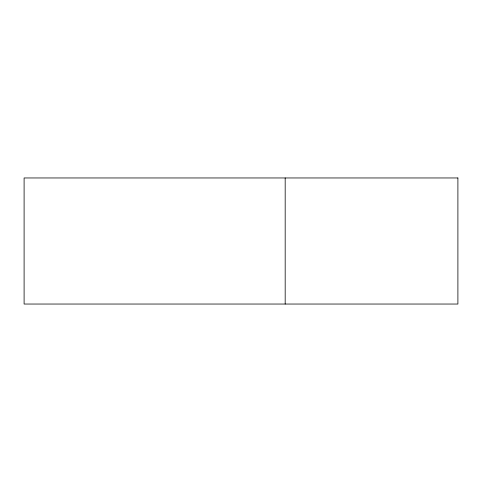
<?xml version="1.0" encoding="UTF-8"?>
<svg xmlns="http://www.w3.org/2000/svg" width="482" height="482" viewBox="0 0 482 482"><rect width="100%" height="100%" fill="white"/><g stroke="black" fill="none" stroke-linecap="round" stroke-linejoin="round"><path stroke-width="0.72" d="M285.181 177.96L285.181 304.04M457.9 177.96L24.1 177.96L24.1 304.04L457.9 304.04L457.9 177.96"/></g></svg>
